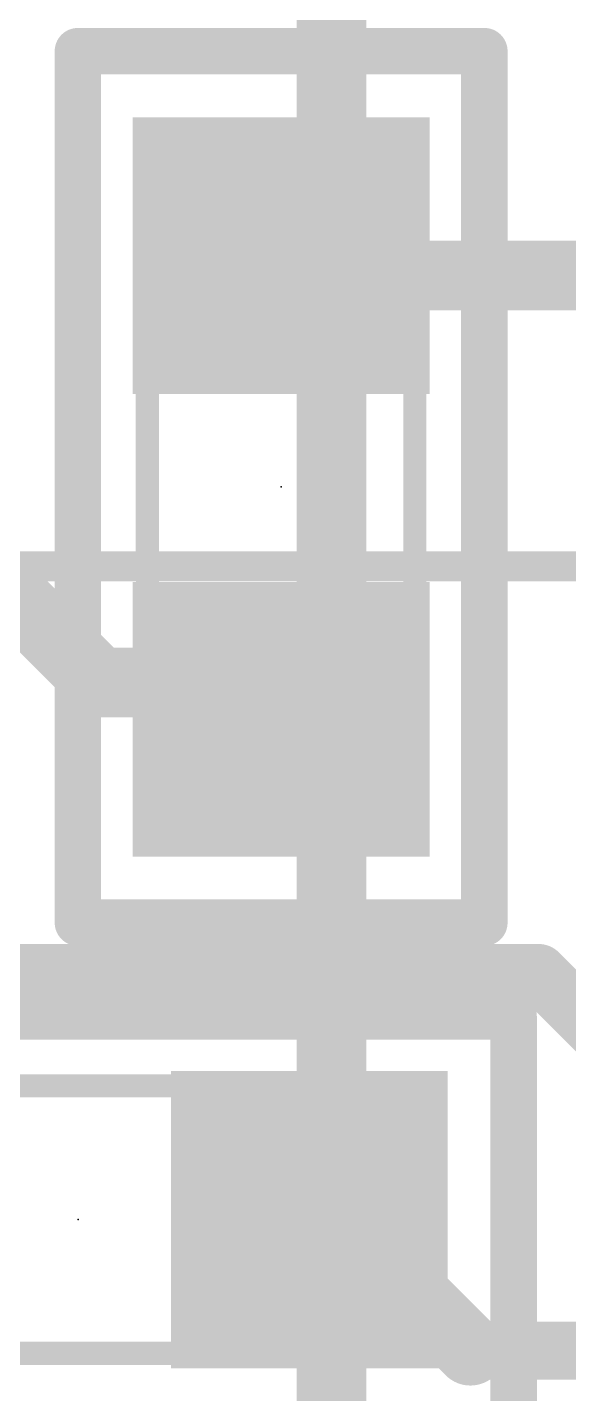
# Model space of a CAD drawing. Extents: x -9.6 to 36.9, y -15 to 36.6.
# Drawn here: x 13.02 to 15.39, y 6.29 to 12.26 of the extents above; entities that cross this region are included whole.
import ezdxf

# ---------------------------------------------------------------- set-up
doc = ezdxf.new("R2010")
doc.units = 0
for name, color, linetype in [('1', 12, 'CONTINUOUS'), ('16', 132, 'CONTINUOUS'), ('21', 53, 'CONTINUOUS'), ('23', 53, 'CONTINUOUS'), ('51', 53, 'CONTINUOUS')]:
    doc.layers.add(name, color=color, linetype=linetype)

# ---------------------------------------------------------------- blocks, each defined once
blk = doc.blocks.new('RECT')
blk.add_solid([(-0.5, -0.5), (0.5, -0.5), (-0.5, 0.5), (0.5, 0.5)])

msp = doc.modelspace()

# ---------------------------------------------------------------- linework, layer by layer
at = {"layer": '1'}
for points, const_width in [([(14.13, 11.269), (14.222, 11.177)], 0.3048), ([(14.222, 11.177), (16.417, 11.177)], 0.3048), ([(12.733, 10), (13.335, 9.398)], 0.3048), ([(13.335, 9.398), (14.291, 9.398)], 0.3048), ([(14.291, 9.398), (14.13, 9.237)], 0.3048), ([(15.2559, 8.128), (12.827, 8.128)], 0.254), ([(15.9929, 7.391), (15.2559, 8.128)], 0.254), ([(14.512, 6.923), (14.258, 7.05)], 0.3048), ([(14.958, 6.477), (14.512, 6.923)], 0.3048), ([(14.958, 6.477), (17.145, 6.477)], 0.254)]:
    msp.add_lwpolyline(points, dxfattribs=dict(at, const_width=const_width))
for points, const_width in [([(14.1839, 11.3229, 1), (14.0761, 11.2151)], 0.1524), ([(14.222, 11.2532, 1), (14.222, 11.1008)], 0.1524), ([(14.1681, 11.1231, 1), (14.2759, 11.2309)], 0.1524), ([(13.335, 9.4742, 1), (13.335, 9.3218)], 0.1524), ([(13.2811, 9.3441, 1), (13.3889, 9.4519)], 0.1524), ([(14.3449, 9.3441, 1), (14.2371, 9.4519)], 0.1524), ([(14.291, 9.3218, 1), (14.291, 9.4742)], 0.1524), ([(14.0761, 9.2909, 1), (14.1839, 9.1831)], 0.1524), ([(15.3008, 8.1729, 1), (15.211, 8.0831)], 0.127), ([(15.2559, 8.0645, 1), (15.2559, 8.1915)], 0.127), ([(14.2921, 7.1182, 1), (14.2239, 6.9818)], 0.1524), ([(14.5659, 6.9769, 1), (14.4581, 6.8691)], 0.1524), ([(14.4779, 6.8548, 1), (14.5461, 6.9912)], 0.1524), ([(14.9041, 6.4231, 1), (15.0119, 6.5309)], 0.1524), ([(14.958, 6.5405, 1), (14.958, 6.4135)], 0.127)]:
    msp.add_lwpolyline(points, format="xyb", dxfattribs=dict(at, const_width=const_width))
at = {"layer": '16', "const_width": 0.3048}
msp.add_lwpolyline([(14.351, 13.462), (14.351, 5.715)], dxfattribs=at)
at = {"layer": '21', "const_width": 0.2032}
for points in [[(13.241, 8.348), (13.241, 12.158)], [(13.241, 12.158), (15.019, 12.158)], [(15.019, 12.158), (15.019, 8.348)], [(15.019, 8.348), (13.241, 8.348)], [(11.337, 7.939), (15.147, 7.939)], [(15.147, 7.939), (15.147, 6.161)]]:
    msp.add_lwpolyline(points, dxfattribs=at)
at = {"layer": '21', "const_width": 0.1016}
for points in [[(13.2918, 12.158, 1), (13.1902, 12.158)], [(13.241, 12.2088, 1), (13.241, 12.1072)], [(15.0698, 12.158, 1), (14.9682, 12.158)], [(15.019, 12.1072, 1), (15.019, 12.2088)], [(13.241, 8.3988, 1), (13.241, 8.2972)], [(15.019, 8.2972, 1), (15.019, 8.3988)], [(13.1902, 8.348, 1), (13.2918, 8.348)], [(14.9682, 8.348, 1), (15.0698, 8.348)], [(15.1978, 7.939, 1), (15.0962, 7.939)], [(15.147, 7.8882, 1), (15.147, 7.9898)]]:
    msp.add_lwpolyline(points, format="xyb", dxfattribs=at)
at = {"layer": '23'}
for p in [(14.13, 10.253), (13.242, 7.05)]:
    msp.add_point(p, dxfattribs=at)
at = {"layer": '51'}
for points, const_width in [([(13.545, 9.843), (13.545, 10.663)], 0.1016), ([(14.715, 9.843), (14.715, 10.663)], 0.1016), ([(10.414, 9.906), (27.604, 9.906)], 0.13), ([(12.832, 7.635), (13.652, 7.635)], 0.1016), ([(12.832, 6.465), (13.652, 6.465)], 0.1016)]:
    msp.add_lwpolyline(points, dxfattribs=dict(at, const_width=const_width))
at = {"layer": '51', "const_width": 0.0508}
for points in [[(13.5704, 10.663, 1), (13.5196, 10.663)], [(14.7404, 10.663, 1), (14.6896, 10.663)], [(13.5196, 9.843, 1), (13.5704, 9.843)], [(14.6896, 9.843, 1), (14.7404, 9.843)], [(13.652, 7.6096, 1), (13.652, 7.6604)], [(13.652, 6.4396, 1), (13.652, 6.4904)]]:
    msp.add_lwpolyline(points, format="xyb", dxfattribs=at)

# ---------------------------------------------------------------- block references
at = {"layer": '1', "xscale": 1.2, "yscale": 1.3, "rotation": 90}
for p in [(14.13, 11.269), (14.13, 9.237)]:
    msp.add_blockref('RECT', p, dxfattribs=at)
at = {"layer": '1', "xscale": 1.2, "yscale": 1.3}
msp.add_blockref('RECT', (14.258, 7.05), dxfattribs=at)
at = {"layer": '51', "xscale": 0.65, "yscale": 1.3, "rotation": 90}
for p in [(14.13, 10.9844), (14.13, 9.5112)]:
    msp.add_blockref('RECT', p, dxfattribs=at)
at = {"layer": '51', "xscale": 0.65, "yscale": 1.3}
msp.add_blockref('RECT', (13.9734, 7.05), dxfattribs=at)

doc.saveas('drawing.dxf')
